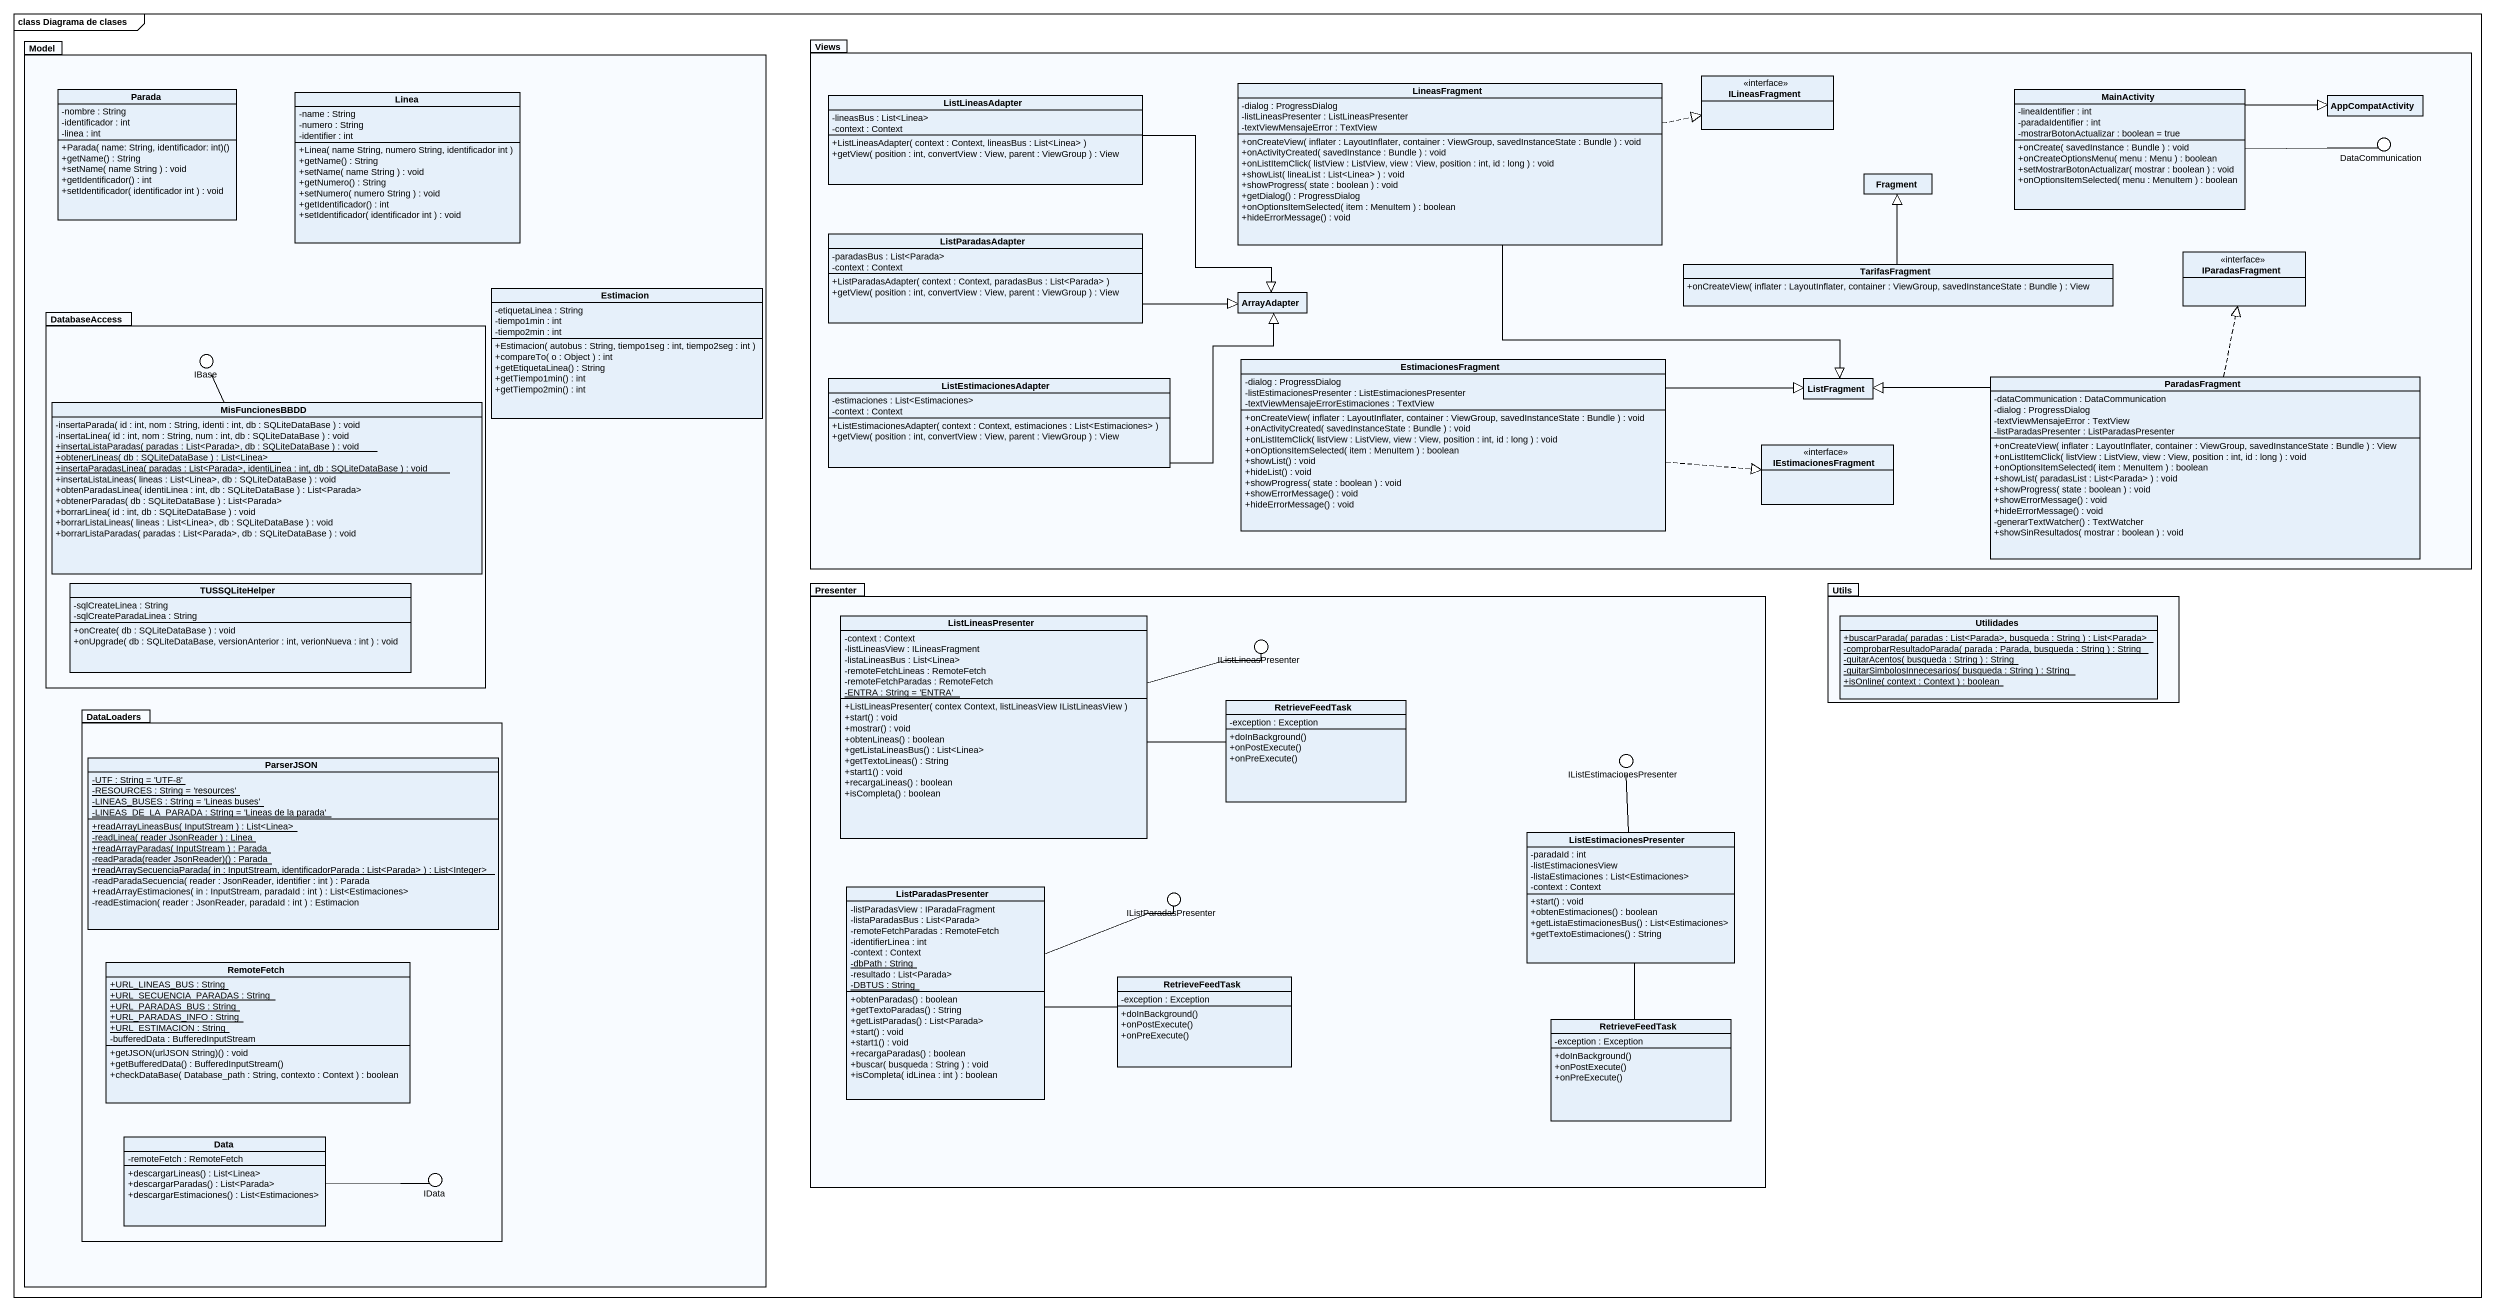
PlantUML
@startuml
mainframe class Diagrama de clases
allowmixing
hide circle
hide empty members
skinparam classAttributeIconSize 0
package Model {
  class Parada {
    -nombre : String
    -identificador : int
    -linea : int
    +Parada( name: String, identificador: int)()
    +getName() : String
    +setName( name String ) : void
    +getIdentificador() : int
    +setIdentificador( identificador int ) : void
  }
  class Linea {
    -name : String
    -numero : String
    -identifier : int
    +Linea( name String, numero String, identificador int )
    +getName() : String
    +setName( name String ) : void
    +getNumero() : String
    +setNumero( numero String ) : void
    +getIdentificador() : int
    +setIdentificador( identificador int ) : void
  }
  package DatabaseAccess {
    class MisFuncionesBBDD {
      -insertaParada( id : int, nom : String, identi : int, db : SQLiteDataBase ) : void
      -insertaLinea( id : int, nom : String, num : int, db : SQLiteDataBase ) : void
      {static} +insertaListaParadas( paradas : List<Parada>, db : SQLiteDataBase ) : void
      {static} +obtenerLineas( db : SQLiteDataBase ) : List<Linea>
      {static} +insertaParadasLinea( paradas : List<Parada>, identiLinea : int, db : SQLiteDataBase ) : void
      +insertaListaLineas( lineas : List<Linea>, db : SQLiteDataBase ) : void
      +obtenParadasLinea( identiLinea : int, db : SQLiteDataBase ) : List<Parada>
      +obtenerParadas( db : SQLiteDataBase ) : List<Parada>
      +borrarLinea( id : int, db : SQLiteDataBase ) : void
      +borrarListaLineas( lineas : List<Linea>, db : SQLiteDataBase ) : void
      +borrarListaParadas( paradas : List<Parada>, db : SQLiteDataBase ) : void
    }
    class TUSSQLiteHelper {
      -sqlCreateLinea : String
      -sqlCreateParadaLinea : String
      +onCreate( db : SQLiteDataBase ) : void
      +onUpgrade( db : SQLiteDataBase, versionAnterior : int, verionNueva : int ) : void
    }
  }
  class Estimacion {
    -etiquetaLinea : String
    -tiempo1min : int
    -tiempo2min : int
    +Estimacion( autobus : String, tiempo1seg : int, tiempo2seg : int )
    +compareTo( o : Object ) : int
    +getEtiquetaLinea() : String
    +getTiempo1min() : int
    +getTiempo2min() : int
  }
  package DataLoaders {
    class ParserJSON {
      {static} -UTF : String = 'UTF-8'
      {static} -RESOURCES : String = 'resources'
      {static} -LINEAS_BUSES : String = 'Lineas buses'
      {static} -LINEAS_DE_LA_PARADA : String = 'Lineas de la parada'
      {static} +readArrayLineasBus( InputStream ) : List<Linea>
      {static} -readLinea( reader JsonReader ) : Linea
      {static} +readArrayParadas( InputStream ) : Parada
      {static} -readParada(reader JsonReader)() : Parada
      {static} +readArraySecuenciaParada( in : InputStream, identificadorParada : List<Parada> ) : List<Integer>
      -readParadaSecuencia( reader : JsonReader, identifier : int ) : Parada
      +readArrayEstimaciones( in : InputStream, paradaId : int ) : List<Estimaciones>
      -readEstimacion( reader : JsonReader, paradaId : int ) : Estimacion
    }
    class RemoteFetch {
      {static} +URL_LINEAS_BUS : String
      {static} +URL_SECUENCIA_PARADAS : String
      {static} +URL_PARADAS_BUS : String
      {static} +URL_PARADAS_INFO : String
      {static} +URL_ESTIMACION : String
      -bufferedData : BufferedInputStream
      +getJSON(urlJSON String)() : void
      +getBufferedData() : BufferedInputStream()
      +checkDataBase( Database_path : String, contexto : Context ) : boolean
    }
    class Data {
      -remoteFetch : RemoteFetch
      +descargarLineas() : List<Linea>
      +descargarParadas() : List<Parada>
      +descargarEstimaciones() : List<Estimaciones>
    }
  }
}
package Views {
  class LineasFragment {
    -dialog : ProgressDialog
    -listLineasPresenter : ListLineasPresenter
    -textViewMensajeError : TextView
    +onCreateView( inflater : LayoutInflater, container : ViewGroup, savedInstanceState : Bundle ) : void
    +onActivityCreated( savedInstance : Bundle ) : void
    +onListItemClick( listView : ListView, view : View, position : int, id : long ) : void
    +showList( lineaList : List<Linea> ) : void
    +showProgress( state : boolean ) : void
    +getDialog() : ProgressDialog
    +onOptionsItemSelected( item : MenuItem ) : boolean
    +hideErrorMessage() : void
  }
  interface ILineasFragment
  class MainActivity {
    -lineaIdentifier : int
    -paradaIdentifier : int
    -mostrarBotonActualizar : boolean = true
    +onCreate( savedInstance : Bundle ) : void
    +onCreateOptionsMenu( menu : Menu ) : boolean
    +setMostrarBotonActualizar( mostrar : boolean ) : void
    +onOptionsItemSelected( menu : MenuItem ) : boolean
  }
  class ListLineasAdapter {
    -lineasBus : List<Linea>
    -context : Context
    +ListLineasAdapter( context : Context, lineasBus : List<Linea> )
    +getView( position : int, convertView : View, parent : ViewGroup ) : View
  }
  class AppCompatActivity
  class Fragment
  class ListParadasAdapter {
    -paradasBus : List<Parada>
    -context : Context
    +ListParadasAdapter( context : Context, paradasBus : List<Parada> )
    +getView( position : int, convertView : View, parent : ViewGroup ) : View
  }
  class TarifasFragment {
    +onCreateView( inflater : LayoutInflater, container : ViewGroup, savedInstanceState : Bundle ) : View
  }
  interface IParadasFragment
  class ArrayAdapter
  class EstimacionesFragment {
    -dialog : ProgressDialog
    -listEstimacionesPresenter : ListEstimacionesPresenter
    -textViewMensajeErrorEstimaciones : TextView
    +onCreateView( inflater : LayoutInflater, container : ViewGroup, savedInstanceState : Bundle ) : void
    +onActivityCreated( savedInstanceState : Bundle ) : void
    +onListItemClick( listView : ListView, view : View, position : int, id : long ) : void
    +onOptionsItemSelected( item : MenuItem ) : boolean
    +showList() : void
    +hideList() : void
    +showProgress( state : boolean ) : void
    +showErrorMessage() : void
    +hideErrorMessage() : void
  }
  class ListEstimacionesAdapter {
    -estimaciones : List<Estimaciones>
    -context : Context
    +ListEstimacionesAdapter( context : Context, estimaciones : List<Estimaciones> )
    +getView( position : int, convertView : View, parent : ViewGroup ) : View
  }
  class ListFragment
  class ParadasFragment {
    -dataCommunication : DataCommunication
    -dialog : ProgressDialog
    -textViewMensajeError : TextView
    -listParadasPresenter : ListParadasPresenter
    +onCreateView( inflater : LayoutInflater, container : ViewGroup, savedInstanceState : Bundle ) : View
    +onListItemClick( listView : ListView, view : View, position : int, id : long ) : void
    +onOptionsItemSelected( item : MenuItem ) : boolean
    +showList( paradasList : List<Parada> ) : void
    +showProgress( state : boolean ) : void
    +showErrorMessage() : void
    +hideErrorMessage() : void
    -generarTextWatcher() : TextWatcher
    +showSinResultados( mostrar : boolean ) : void
  }
  interface IEstimacionesFragment
}
() DataCommunication
() IBase
package Presenter {
  class ListLineasPresenter {
    -context : Context
    -listLineasView : ILineasFragment
    -listaLineasBus : List<Linea>
    -remoteFetchLineas : RemoteFetch
    -remoteFetchParadas : RemoteFetch
    {static} -ENTRA : String = 'ENTRA'
    +ListLineasPresenter( contex Context, listLineasView IListLineasView )
    +start() : void
    +mostrar() : void
    +obtenLineas() : boolean
    +getListaLineasBus() : List<Linea>
    +getTextoLineas() : String
    +start1() : void
    +recargaLineas() : boolean
    +isCompleta() : boolean
  }
  class RetrieveFeedTask {
    -exception : Exception
    +doInBackground()
    +onPostExecute()
    +onPreExecute()
  }
  class ListEstimacionesPresenter {
    -paradaId : int
    -listEstimacionesView
    -listaEstimaciones : List<Estimaciones>
    -context : Context
    +start() : void
    +obtenEstimaciones() : boolean
    +getListaEstimacionesBus() : List<Estimaciones>
    +getTextoEstimaciones() : String
  }
  class ListParadasPresenter {
    -listParadasView : IParadaFragment
    -listaParadasBus : List<Parada>
    -remoteFetchParadas : RemoteFetch
    -identifierLinea : int
    -context : Context
    {static} -dbPath : String
    -resultado : List<Parada>
    {static} -DBTUS : String
    +obtenParadas() : boolean
    +getTextoParadas() : String
    +getListParadas() : List<Parada>
    +start() : void
    +start1() : void
    +recargaParadas() : boolean
    +buscar( busqueda : String ) : void
    +isCompleta( idLinea : int ) : boolean
  }
  class "RetrieveFeedTask" as RetrieveFeedTask_2 {
    -exception : Exception
    +doInBackground()
    +onPostExecute()
    +onPreExecute()
  }
  class "RetrieveFeedTask" as RetrieveFeedTask_3 {
    -exception : Exception
    +doInBackground()
    +onPostExecute()
    +onPreExecute()
  }
}
package Utils {
  class Utilidades {
    {static} +buscarParada( paradas : List<Parada>, busqueda : String ) : List<Parada>
    {static} -comprobarResultadoParada( parada : Parada, busqueda : String ) : String
    {static} -quitarAcentos( busqueda : String ) : String
    {static} -quitarSimbolosInnecesarios( busqueda : String ) : String
    {static} +isOnline( context : Context ) : boolean
  }
}
() IListLineasPresenter
() IListEstimacionesPresenter
() IListParadasPresenter
() IData
Views -right- DataCommunication
DatabaseAccess -up- IBase
Presenter -up- IListLineasPresenter
Presenter -right- IListEstimacionesPresenter
Presenter -left- IListParadasPresenter
DataLoaders -- IData
LineasFragment .right.|> ILineasFragment
LineasFragment -right-|> ListFragment
MainActivity -right-|> AppCompatActivity
MainActivity -right- DataCommunication
ListLineasAdapter -right-|> ArrayAdapter
ListParadasAdapter -right-|> ArrayAdapter
TarifasFragment -up-|> Fragment
EstimacionesFragment -right-|> ListFragment
EstimacionesFragment .right.|> IEstimacionesFragment
MisFuncionesBBDD -up- IBase
ListEstimacionesAdapter -right-|> ArrayAdapter
ParadasFragment .up.|> IParadasFragment
ParadasFragment -left-|> ListFragment
ListLineasPresenter -right- IListLineasPresenter
RetrieveFeedTask -left- ListLineasPresenter
ListEstimacionesPresenter -up- IListEstimacionesPresenter
ListParadasPresenter -right- IListParadasPresenter
RetrieveFeedTask_2 -left- ListParadasPresenter
RetrieveFeedTask_3 -up- ListEstimacionesPresenter
Data -right- IData
@enduml
